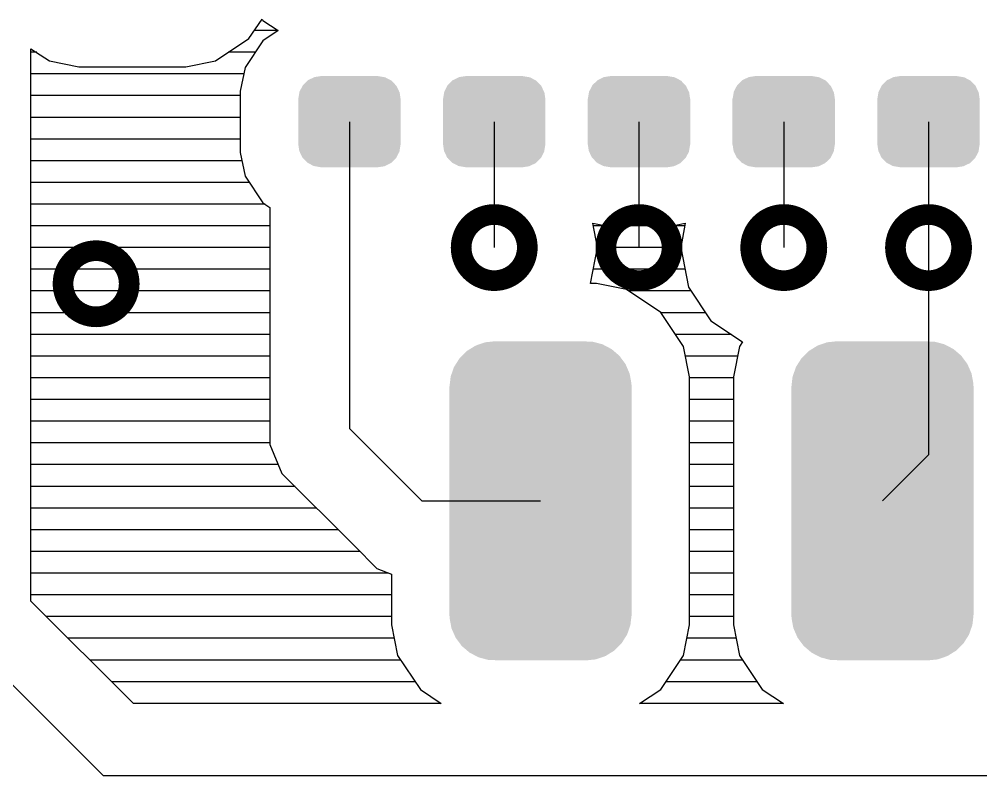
# Model space of a CAD drawing. Extents: x 295 to 953, y 10 to 290.
# Drawn here: x 750.23 to 767.1, y 137.56 to 150.84 of the extents above; entities that cross this region are included whole.
import ezdxf

# ---------------------------------------------------------------- set-up
doc = ezdxf.new("R2010")
doc.units = 0
doc.header["$LTSCALE"] = 5
doc.header["$MEASUREMENT"] = 0
doc.layers.get('0').update_dxf_attribs({"linetype": 'CONTINUOUS', "lineweight": 25})

msp = doc.modelspace()

# ---------------------------------------------------------------- linework, layer by layer
for p, q in [((754.264, 150.503), (754.493, 150.843)), ((754.493, 150.843), (754.508, 150.823)), ((754.508, 150.823), (754.777, 150.645)), ((753.675, 150.112), (754.264, 150.503)), ((754.777, 150.645), (754.356, 150.645)), ((754.777, 150.645), (754.508, 150.462)), ((750.439, 140.627), (750.439, 150.325)), ((750.439, 150.325), (750.764, 150.112)), ((754.508, 150.462), (754.198, 149.995)), ((750.541, 150.264), (750.439, 150.264)), ((754.376, 150.264), (753.899, 150.264)), ((750.764, 150.112), (751.282, 150.01)), ((751.282, 150.01), (753.157, 150.01)), ((753.157, 150.01), (753.675, 150.112)), ((754.198, 149.995), (754.112, 149.583)), ((754.173, 149.883), (750.439, 149.883)), ((754.112, 149.502), (750.439, 149.502)), ((754.112, 149.583), (754.112, 148.501)), ((754.112, 149.121), (750.439, 149.121)), ((756.027, 149.045), (756.027, 143.66)), ((758.567, 149.045), (758.567, 146.835)), ((761.107, 149.045), (761.107, 146.835)), ((763.647, 149.045), (763.647, 146.835)), ((766.187, 149.045), (766.187, 146.835)), ((754.112, 148.74), (750.439, 148.74)), ((761.107, 148.664), (761.107, 147.226)), ((754.112, 148.501), (754.198, 148.09)), ((754.142, 148.359), (750.439, 148.359)), ((754.275, 147.978), (750.439, 147.978)), ((754.198, 148.09), (754.508, 147.622)), ((754.508, 147.622), (754.63, 147.541)), ((754.549, 147.597), (750.439, 147.597)), ((754.63, 147.541), (754.63, 143.934)), ((754.63, 147.216), (750.439, 147.216)), ((760.299, 147.262), (760.472, 147.226)), ((760.381, 146.835), (760.299, 147.262)), ((761.915, 147.216), (760.304, 147.216)), ((760.472, 147.226), (761.747, 147.226)), ((761.747, 147.226), (761.92, 147.262)), ((761.92, 147.262), (761.839, 146.835)), ((754.63, 146.835), (750.439, 146.835)), ((760.259, 146.205), (760.381, 146.835)), ((761.839, 146.835), (760.381, 146.835)), ((761.839, 146.835), (761.976, 146.139)), ((766.187, 146.835), (766.187, 143.198)), ((754.63, 146.454), (750.439, 146.454)), ((761.915, 146.454), (760.304, 146.454)), ((760.36, 146.205), (760.259, 146.205)), ((760.889, 146.098), (760.36, 146.205)), ((761.976, 146.139), (762.367, 145.55)), ((754.63, 146.073), (750.439, 146.073)), ((761.488, 145.697), (760.889, 146.098)), ((762.022, 146.073), (760.929, 146.073)), ((754.63, 145.692), (750.439, 145.692)), ((761.889, 145.098), (761.488, 145.697)), ((762.276, 145.692), (761.493, 145.692)), ((762.367, 145.55), (762.926, 145.179)), ((754.63, 145.311), (750.439, 145.311)), ((762.733, 145.311), (761.747, 145.311)), ((761.996, 144.564), (761.889, 145.098)), ((762.87, 145.098), (762.763, 144.564)), ((762.926, 145.179), (762.87, 145.098)), ((754.63, 144.93), (750.439, 144.93)), ((762.834, 144.93), (761.925, 144.93)), ((754.63, 144.549), (750.439, 144.549)), ((761.996, 140.211), (761.996, 144.564)), ((762.763, 144.549), (761.996, 144.549)), ((762.763, 144.564), (762.763, 140.211)), ((754.63, 144.168), (750.439, 144.168)), ((762.763, 144.168), (761.996, 144.168)), ((754.63, 143.934), (754.63, 143.381)), ((754.63, 143.787), (750.439, 143.787)), ((762.763, 143.787), (761.996, 143.787)), ((756.027, 143.66), (757.297, 142.39)), ((754.63, 143.406), (750.439, 143.406)), ((762.763, 143.406), (761.996, 143.406)), ((754.63, 143.381), (754.843, 142.868)), ((766.187, 143.198), (765.379, 142.39)), ((754.783, 143.025), (750.439, 143.025)), ((762.763, 143.025), (761.996, 143.025)), ((754.843, 142.868), (756.113, 141.598)), ((755.072, 142.644), (750.439, 142.644)), ((762.763, 142.644), (761.996, 142.644)), ((757.297, 142.39), (759.38, 142.39)), ((755.453, 142.263), (750.439, 142.263)), ((762.763, 142.263), (761.996, 142.263)), ((755.834, 141.882), (750.439, 141.882)), ((762.763, 141.882), (761.996, 141.882)), ((756.113, 141.598), (756.51, 141.201)), ((756.215, 141.501), (750.439, 141.501)), ((762.763, 141.501), (761.996, 141.501)), ((756.713, 141.12), (750.439, 141.12)), ((756.51, 141.201), (756.764, 141.1)), ((756.764, 141.1), (756.764, 140.211)), ((762.763, 141.12), (761.996, 141.12)), ((756.764, 140.739), (750.439, 140.739)), ((762.763, 140.739), (761.996, 140.739)), ((752.237, 138.834), (750.439, 140.627)), ((756.764, 140.358), (750.713, 140.358)), ((756.764, 140.211), (756.87, 139.677)), ((761.889, 139.677), (761.996, 140.211)), ((762.763, 140.358), (761.996, 140.358)), ((762.763, 140.211), (762.87, 139.677)), ((751.709, 137.564), (749.169, 140.104)), ((756.809, 139.977), (751.094, 139.977)), ((762.809, 139.977), (761.95, 139.977)), ((756.926, 139.596), (751.475, 139.596)), ((756.87, 139.677), (757.272, 139.078)), ((761.488, 139.078), (761.889, 139.677)), ((762.926, 139.596), (761.834, 139.596)), ((762.87, 139.677), (763.271, 139.078)), ((757.18, 139.215), (751.856, 139.215)), ((763.18, 139.215), (761.58, 139.215)), ((757.272, 139.078), (757.637, 138.834)), ((761.117, 138.834), (761.488, 139.078)), ((763.271, 139.078), (763.642, 138.834)), ((757.637, 138.834), (752.237, 138.834)), ((757.637, 138.834), (752.237, 138.834)), ((763.642, 138.834), (761.117, 138.834)), ((763.642, 138.834), (761.117, 138.834)), ((769.489, 137.564), (751.709, 137.564))]:
    msp.add_line(p, q)
at = {"const_width": 0.363}
for points in [[(759.148, 146.835, -1), (757.987, 146.835, -1)], [(761.688, 146.835, -1), (760.527, 146.835, -1)], [(764.228, 146.835, -1), (763.067, 146.835, -1)], [(766.768, 146.835, -1), (765.607, 146.835, -1)], [(752.163, 146.2, -1), (751.002, 146.2, -1)]]:
    msp.add_lwpolyline(points, format="xyb", close=True, dxfattribs=at)
for points in [[(756.75, 149.773), (756.653, 149.824), (755.3, 149.773), (755.406, 149.824)], [(756.653, 149.824), (756.628, 149.828), (755.406, 149.824), (755.414, 149.828)], [(756.628, 149.828), (756.527, 149.845), (755.414, 149.828), (755.527, 149.845)], [(759.29, 149.773), (759.193, 149.824), (757.84, 149.773), (757.946, 149.824)], [(759.193, 149.824), (759.168, 149.828), (757.946, 149.824), (757.954, 149.828)], [(759.168, 149.828), (759.067, 149.845), (757.954, 149.828), (758.067, 149.845)], [(761.83, 149.773), (761.733, 149.824), (760.38, 149.773), (760.486, 149.824)], [(761.733, 149.824), (761.708, 149.828), (760.486, 149.824), (760.494, 149.828)], [(761.708, 149.828), (761.607, 149.845), (760.494, 149.828), (760.607, 149.845)], [(764.37, 149.773), (764.273, 149.824), (762.92, 149.773), (763.026, 149.824)], [(764.273, 149.824), (764.248, 149.828), (763.026, 149.824), (763.034, 149.828)], [(764.248, 149.828), (764.147, 149.845), (763.034, 149.828), (763.147, 149.845)], [(766.91, 149.773), (766.813, 149.824), (765.46, 149.773), (765.566, 149.824)], [(766.813, 149.824), (766.788, 149.828), (765.566, 149.824), (765.574, 149.828)], [(766.788, 149.828), (766.687, 149.845), (765.574, 149.828), (765.687, 149.845)], [(756.901, 149.571), (756.853, 149.673), (755.151, 149.571), (755.204, 149.673)], [(756.853, 149.673), (756.842, 149.684), (755.204, 149.673), (755.209, 149.684)], [(756.842, 149.684), (756.765, 149.765), (755.209, 149.684), (755.292, 149.765)], [(756.765, 149.765), (756.75, 149.773), (755.292, 149.765), (755.3, 149.773)], [(759.441, 149.571), (759.393, 149.673), (757.691, 149.571), (757.744, 149.673)], [(759.393, 149.673), (759.382, 149.684), (757.744, 149.673), (757.749, 149.684)], [(759.382, 149.684), (759.305, 149.765), (757.749, 149.684), (757.832, 149.765)], [(759.305, 149.765), (759.29, 149.773), (757.832, 149.765), (757.84, 149.773)], [(761.981, 149.571), (761.933, 149.673), (760.231, 149.571), (760.284, 149.673)], [(761.933, 149.673), (761.922, 149.684), (760.284, 149.673), (760.289, 149.684)], [(761.922, 149.684), (761.845, 149.765), (760.289, 149.684), (760.372, 149.765)], [(761.845, 149.765), (761.83, 149.773), (760.372, 149.765), (760.38, 149.773)], [(764.521, 149.571), (764.473, 149.673), (762.771, 149.571), (762.824, 149.673)], [(764.473, 149.673), (764.462, 149.684), (762.824, 149.673), (762.829, 149.684)], [(764.462, 149.684), (764.385, 149.765), (762.829, 149.684), (762.912, 149.765)], [(764.385, 149.765), (764.37, 149.773), (762.912, 149.765), (762.92, 149.773)], [(767.061, 149.571), (767.013, 149.673), (765.311, 149.571), (765.364, 149.673)], [(767.013, 149.673), (767.002, 149.684), (765.364, 149.673), (765.369, 149.684)], [(767.002, 149.684), (766.925, 149.765), (765.369, 149.684), (765.452, 149.765)], [(766.925, 149.765), (766.91, 149.773), (765.452, 149.765), (765.46, 149.773)], [(756.924, 149.446), (756.908, 149.559), (755.13, 149.446), (755.149, 149.559)], [(756.908, 149.559), (756.901, 149.571), (755.149, 149.559), (755.151, 149.571)], [(759.464, 149.446), (759.448, 149.559), (757.67, 149.446), (757.689, 149.559)], [(759.448, 149.559), (759.441, 149.571), (757.689, 149.559), (757.691, 149.571)], [(762.004, 149.446), (761.988, 149.559), (760.21, 149.446), (760.229, 149.559)], [(761.988, 149.559), (761.981, 149.571), (760.229, 149.559), (760.231, 149.571)], [(764.544, 149.446), (764.528, 149.559), (762.75, 149.446), (762.769, 149.559)], [(764.528, 149.559), (764.521, 149.571), (762.769, 149.559), (762.771, 149.571)], [(767.084, 149.446), (767.068, 149.559), (765.29, 149.446), (765.309, 149.559)], [(767.068, 149.559), (767.061, 149.571), (765.309, 149.559), (765.311, 149.571)], [(756.926, 148.643), (756.926, 149.446), (755.128, 148.643), (755.128, 149.446)], [(759.466, 148.643), (759.466, 149.446), (757.668, 148.643), (757.668, 149.446)], [(762.006, 148.643), (762.006, 149.446), (760.208, 148.643), (760.208, 149.446)], [(764.546, 148.643), (764.546, 149.446), (762.748, 148.643), (762.748, 149.446)], [(767.086, 148.643), (767.086, 149.446), (765.288, 148.643), (765.288, 149.446)], [(756.906, 148.531), (756.924, 148.643), (755.147, 148.531), (755.13, 148.643)], [(759.446, 148.531), (759.464, 148.643), (757.687, 148.531), (757.67, 148.643)], [(761.986, 148.531), (762.004, 148.643), (760.227, 148.531), (760.21, 148.643)], [(764.526, 148.531), (764.544, 148.643), (762.767, 148.531), (762.75, 148.643)], [(767.066, 148.531), (767.084, 148.643), (765.307, 148.531), (765.29, 148.643)], [(756.904, 148.518), (756.906, 148.531), (755.153, 148.518), (755.147, 148.531)], [(756.851, 148.416), (756.904, 148.518), (755.201, 148.416), (755.153, 148.518)], [(759.444, 148.518), (759.446, 148.531), (757.693, 148.518), (757.687, 148.531)], [(759.391, 148.416), (759.444, 148.518), (757.741, 148.416), (757.693, 148.518)], [(761.984, 148.518), (761.986, 148.531), (760.233, 148.518), (760.227, 148.531)], [(761.931, 148.416), (761.984, 148.518), (760.281, 148.416), (760.233, 148.518)], [(764.524, 148.518), (764.526, 148.531), (762.773, 148.518), (762.767, 148.531)], [(764.471, 148.416), (764.524, 148.518), (762.821, 148.416), (762.773, 148.518)], [(767.064, 148.518), (767.066, 148.531), (765.313, 148.518), (765.307, 148.531)], [(767.011, 148.416), (767.064, 148.518), (765.361, 148.416), (765.313, 148.518)], [(756.845, 148.406), (756.851, 148.416), (755.212, 148.406), (755.201, 148.416)], [(756.762, 148.325), (756.845, 148.406), (755.289, 148.325), (755.212, 148.406)], [(756.754, 148.317), (756.762, 148.325), (755.304, 148.317), (755.289, 148.325)], [(756.648, 148.266), (756.754, 148.317), (755.402, 148.266), (755.304, 148.317)], [(759.385, 148.406), (759.391, 148.416), (757.752, 148.406), (757.741, 148.416)], [(759.302, 148.325), (759.385, 148.406), (757.829, 148.325), (757.752, 148.406)], [(759.294, 148.317), (759.302, 148.325), (757.844, 148.317), (757.829, 148.325)], [(759.188, 148.266), (759.294, 148.317), (757.942, 148.266), (757.844, 148.317)], [(761.925, 148.406), (761.931, 148.416), (760.292, 148.406), (760.281, 148.416)], [(761.842, 148.325), (761.925, 148.406), (760.369, 148.325), (760.292, 148.406)], [(761.834, 148.317), (761.842, 148.325), (760.384, 148.317), (760.369, 148.325)], [(761.728, 148.266), (761.834, 148.317), (760.482, 148.266), (760.384, 148.317)], [(764.465, 148.406), (764.471, 148.416), (762.832, 148.406), (762.821, 148.416)], [(764.382, 148.325), (764.465, 148.406), (762.909, 148.325), (762.832, 148.406)], [(764.374, 148.317), (764.382, 148.325), (762.924, 148.317), (762.909, 148.325)], [(764.268, 148.266), (764.374, 148.317), (763.022, 148.266), (762.924, 148.317)], [(767.005, 148.406), (767.011, 148.416), (765.372, 148.406), (765.361, 148.416)], [(766.922, 148.325), (767.005, 148.406), (765.449, 148.325), (765.372, 148.406)], [(766.914, 148.317), (766.922, 148.325), (765.464, 148.317), (765.449, 148.325)], [(766.808, 148.266), (766.914, 148.317), (765.562, 148.266), (765.464, 148.317)], [(756.64, 148.262), (756.648, 148.266), (755.426, 148.262), (755.402, 148.266)], [(756.527, 148.245), (756.64, 148.262), (755.527, 148.245), (755.426, 148.262)], [(759.18, 148.262), (759.188, 148.266), (757.966, 148.262), (757.942, 148.266)], [(759.067, 148.245), (759.18, 148.262), (758.067, 148.245), (757.966, 148.262)], [(761.72, 148.262), (761.728, 148.266), (760.506, 148.262), (760.482, 148.266)], [(761.607, 148.245), (761.72, 148.262), (760.607, 148.245), (760.506, 148.262)], [(764.26, 148.262), (764.268, 148.266), (763.046, 148.262), (763.022, 148.266)], [(764.147, 148.245), (764.26, 148.262), (763.147, 148.245), (763.046, 148.262)], [(766.8, 148.262), (766.808, 148.266), (765.586, 148.262), (765.562, 148.266)], [(766.687, 148.245), (766.8, 148.262), (765.687, 148.245), (765.586, 148.262)], [(760.627, 145.053), (760.511, 145.114), (758.141, 145.053), (758.239, 145.114)], [(760.511, 145.114), (760.468, 145.137), (758.239, 145.114), (758.306, 145.137)], [(760.468, 145.137), (760.333, 145.173), (758.306, 145.137), (758.41, 145.173)], [(760.333, 145.173), (760.294, 145.183), (758.41, 145.173), (758.509, 145.183)], [(760.294, 145.183), (760.114, 145.189), (758.509, 145.183), (758.566, 145.189)], [(758.645, 145.189), (758.589, 145.191), (758.566, 145.189), (758.589, 145.191)], [(766.627, 145.053), (766.511, 145.114), (764.141, 145.053), (764.239, 145.114)], [(766.511, 145.114), (766.467, 145.137), (764.239, 145.114), (764.305, 145.137)], [(766.467, 145.137), (766.333, 145.173), (764.305, 145.137), (764.409, 145.173)], [(766.333, 145.173), (766.293, 145.183), (764.409, 145.173), (764.509, 145.183)], [(766.293, 145.183), (766.113, 145.189), (764.509, 145.183), (764.565, 145.189)], [(764.644, 145.189), (764.588, 145.191), (764.565, 145.189), (764.588, 145.191)], [(760.796, 144.892), (760.764, 144.936), (757.959, 144.892), (758.002, 144.936)], [(760.764, 144.936), (760.667, 145.019), (758.002, 144.936), (758.086, 145.019)], [(760.667, 145.019), (760.627, 145.053), (758.086, 145.019), (758.141, 145.053)], [(766.795, 144.892), (766.763, 144.936), (763.958, 144.892), (764.002, 144.936)], [(766.763, 144.936), (766.666, 145.019), (764.002, 144.936), (764.086, 145.019)], [(766.666, 145.019), (766.627, 145.053), (764.086, 145.019), (764.141, 145.053)], [(760.893, 144.74), (760.871, 144.791), (757.862, 144.74), (757.895, 144.791)], [(760.871, 144.791), (760.796, 144.892), (757.895, 144.791), (757.959, 144.892)], [(766.892, 144.74), (766.87, 144.791), (763.862, 144.74), (763.894, 144.791)], [(766.87, 144.791), (766.795, 144.892), (763.894, 144.791), (763.958, 144.892)], [(760.953, 144.57), (760.942, 144.626), (757.803, 144.57), (757.822, 144.626)], [(760.942, 144.626), (760.893, 144.74), (757.822, 144.626), (757.862, 144.74)], [(766.952, 144.57), (766.942, 144.626), (763.802, 144.57), (763.822, 144.626)], [(766.942, 144.626), (766.892, 144.74), (763.822, 144.626), (763.862, 144.74)], [(760.978, 144.392), (760.975, 144.449), (757.782, 144.392), (757.789, 144.449)], [(760.975, 144.449), (760.953, 144.57), (757.789, 144.449), (757.803, 144.57)], [(766.977, 144.392), (766.975, 144.449), (763.782, 144.392), (763.788, 144.449)], [(766.975, 144.449), (766.952, 144.57), (763.788, 144.449), (763.802, 144.57)], [(760.98, 140.391), (760.98, 144.389), (757.78, 140.391), (757.78, 144.389)], [(760.978, 144.389), (760.978, 144.392), (757.782, 144.389), (757.782, 144.392)], [(766.98, 140.391), (766.98, 144.389), (763.779, 140.391), (763.779, 144.389)], [(766.977, 144.389), (766.977, 144.392), (763.782, 144.389), (763.782, 144.392)], [(760.978, 140.388), (760.978, 140.391), (757.782, 140.388), (757.782, 140.391)], [(760.971, 140.331), (760.978, 140.388), (757.784, 140.331), (757.782, 140.388)], [(766.977, 140.388), (766.977, 140.391), (763.782, 140.388), (763.782, 140.391)], [(766.971, 140.331), (766.977, 140.388), (763.784, 140.331), (763.782, 140.388)], [(760.957, 140.21), (760.971, 140.331), (757.807, 140.21), (757.784, 140.331)], [(760.938, 140.154), (760.957, 140.21), (757.817, 140.154), (757.807, 140.21)], [(766.957, 140.21), (766.971, 140.331), (763.806, 140.21), (763.784, 140.331)], [(766.937, 140.154), (766.957, 140.21), (763.817, 140.154), (763.806, 140.21)], [(760.898, 140.04), (760.938, 140.154), (757.867, 140.04), (757.817, 140.154)], [(760.865, 139.989), (760.898, 140.04), (757.889, 139.989), (757.867, 140.04)], [(766.897, 140.04), (766.937, 140.154), (763.867, 140.04), (763.817, 140.154)], [(766.865, 139.989), (766.897, 140.04), (763.889, 139.989), (763.867, 140.04)], [(760.801, 139.888), (760.865, 139.989), (757.964, 139.888), (757.889, 139.989)], [(760.757, 139.844), (760.801, 139.888), (757.996, 139.844), (757.964, 139.888)], [(766.801, 139.888), (766.865, 139.989), (763.963, 139.888), (763.889, 139.989)], [(766.757, 139.844), (766.801, 139.888), (763.996, 139.844), (763.963, 139.888)], [(760.674, 139.761), (760.757, 139.844), (758.093, 139.761), (757.996, 139.844)], [(760.619, 139.727), (760.674, 139.761), (758.133, 139.727), (758.093, 139.761)], [(760.521, 139.666), (760.619, 139.727), (758.249, 139.666), (758.133, 139.727)], [(766.673, 139.761), (766.757, 139.844), (764.093, 139.761), (763.996, 139.844)], [(766.618, 139.727), (766.673, 139.761), (764.132, 139.727), (764.093, 139.761)], [(766.52, 139.666), (766.618, 139.727), (764.248, 139.666), (764.132, 139.727)], [(760.454, 139.643), (760.521, 139.666), (758.292, 139.643), (758.249, 139.666)], [(760.35, 139.607), (760.454, 139.643), (758.427, 139.607), (758.292, 139.643)], [(760.252, 139.597), (760.35, 139.607), (758.466, 139.597), (758.427, 139.607)], [(760.195, 139.591), (760.252, 139.597), (758.646, 139.591), (758.466, 139.597)], [(760.171, 139.588), (760.195, 139.591), (760.171, 139.588), (760.114, 139.591)], [(766.454, 139.643), (766.52, 139.666), (764.292, 139.643), (764.248, 139.666)], [(766.35, 139.607), (766.454, 139.643), (764.426, 139.607), (764.292, 139.643)], [(766.251, 139.597), (766.35, 139.607), (764.466, 139.597), (764.426, 139.607)], [(766.195, 139.591), (766.251, 139.597), (764.646, 139.591), (764.466, 139.597)], [(766.171, 139.588), (766.195, 139.591), (766.171, 139.588), (766.113, 139.591)]]:
    msp.add_solid(points)

doc.saveas('drawing.dxf')
